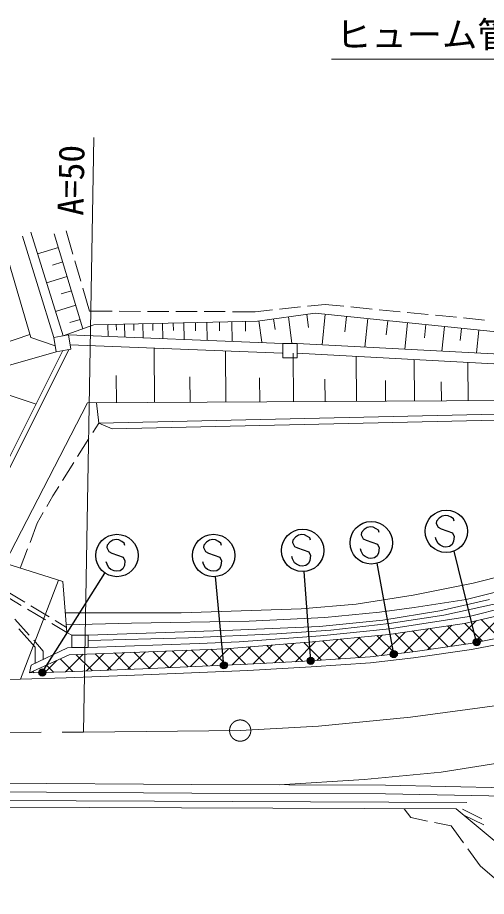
# Model space of a CAD drawing. Units: millimetres, scale not verified. Extents: x 40000 to 680000, y 20000 to 380000.
# Drawn here: x 152804 to 185964, y 265871 to 327946 of the extents above; entities that cross this region are included whole.
import ezdxf
from ezdxf.enums import TextEntityAlignment as Align

# ---------------------------------------------------------------- set-up
doc = ezdxf.new("R2010")
doc.units = ezdxf.units.MM
doc.header["$LTSCALE"] = 1000
doc.header["$PDMODE"] = 32
doc.header["$PDSIZE"] = 500
doc.linetypes.add('CHAIN', pattern=[18.5, 12, -1.5, 3.5, -1.5])
for name, color, linetype, lineweight in [('M-BMK', 2, 'CHAIN', 13), ('M-STR-HTXT', 7, 'Continuous', 13), ('M-STR-STRC', 7, 'Continuous', 25), ('M-WORK', 1, 'Continuous', 13)]:
    doc.layers.add(name, color=color, linetype=linetype, lineweight=lineweight)
doc.styles.add('ＭＳ ゴシック', font='')
doc.styles.get('ＭＳ ゴシック').set_extended_font_data('MS Gothic')

msp = doc.modelspace()

# ---------------------------------------------------------------- hatches: boundary and pattern name
at = {"layer": 'M-WORK'}
h = msp.add_hatch(dxfattribs=at)
h.set_pattern_fill('USER', color=256, style=0, pattern_type=2)
h.set_pattern_definition([(45, (219398, 302517), (-707.107, 707.107), []), (135, (219398, 302517), (-707.107, -707.107), [])])
h.paths.add_polyline_path([(219398, 302517), (221320, 304880), (223525, 307790), (224916, 309974), (225303, 310609), (222629, 310584), (222173, 309850), (219349, 306067), (216605, 302817), (213648, 299806), (208933, 295730), (206029, 293625), (202592, 291707), (197077, 289070), (193135, 287551), (188872, 286193), (184423, 285154), (179068, 284381), (173660, 283848), (167506, 283369), (162072, 283156), (156462, 282946), (153656, 281657), (156223, 281745), (161675, 281958), (169073, 282269), (173537, 282505), (177732, 282788), (180753, 283142), (184840, 283743), (188276, 284395), (191375, 285276), (194381, 286266), (199104, 287929), (202012, 289197), (204950, 290640), (207039, 291939), (210183, 294041), (212467, 295781), (215201, 298250), (217426, 300404)])

# ---------------------------------------------------------------- linework, layer by layer
at = {"layer": 'M-BMK'}
for p, q in [((180594, 278527), (187067, 279407)), ((174080, 277888), (180594, 278527)), ((68465, 277227), (157458, 277477)), ((157458, 277477), (168549, 277585)), ((168549, 277585), (174080, 277888))]:
    msp.add_line(p, q, dxfattribs=at)
msp.add_circle((168549, 277585), 750, dxfattribs=at)
at = {"layer": 'M-STR-HTXT'}
msp.add_line((157458, 277477), (158200, 319471), dxfattribs=at)
msp.add_lwpolyline([(229300, 312518), (205000, 325000), (175000, 325000)], dxfattribs=at)
at = {"layer": 'M-STR-STRC'}
for p, q in [((182436, 292388), (182413, 292217)), ((182629, 292596), (182436, 292388)), ((182825, 292735), (182629, 292596)), ((183074, 292786), (182825, 292735)), ((183248, 292761), (183074, 292786)), ((183465, 292653), (183248, 292761)), ((183630, 292541), (183465, 292653)), ((183681, 292374), (183630, 292541)), ((177324, 291787), (177131, 291578)), ((177521, 291926), (177324, 291787)), ((177769, 291976), (177521, 291926)), ((177943, 291952), (177769, 291976)), ((178160, 291844), (177943, 291952)), ((178325, 291732), (178160, 291844)), ((182413, 292217), (182541, 291944)), ((182541, 291944), (182768, 291834)), ((182768, 291834), (183567, 291552)), ((172469, 291247), (172276, 291039)), ((172665, 291387), (172469, 291247)), ((172914, 291437), (172665, 291387)), ((173088, 291413), (172914, 291437)), ((173304, 291304), (173088, 291413)), ((173469, 291193), (173304, 291304)), ((173521, 291025), (173469, 291193)), ((177131, 291578), (177108, 291408)), ((177108, 291408), (177236, 291134)), ((177236, 291134), (177463, 291025)), ((178376, 291565), (178325, 291732)), ((182417, 291055), (182359, 291220)), ((183567, 291552), (183687, 291293)), ((183687, 291293), (183643, 290952)), ((159149, 290679), (159125, 290509)), ((159341, 290887), (159149, 290679)), ((159538, 291027), (159341, 290887)), ((159787, 291077), (159538, 291027)), ((159961, 291053), (159787, 291077)), ((160177, 290945), (159961, 291053)), ((160342, 290833), (160177, 290945)), ((160394, 290666), (160342, 290833)), ((165982, 290679), (165959, 290509)), ((166175, 290887), (165982, 290679)), ((166371, 291027), (166175, 290887)), ((166620, 291077), (166371, 291027)), ((166794, 291053), (166620, 291077)), ((167011, 290945), (166794, 291053)), ((167176, 290833), (167011, 290945)), ((167227, 290666), (167176, 290833)), ((172276, 291039), (172252, 290868)), ((172252, 290868), (172381, 290595)), ((172381, 290595), (172608, 290485)), ((177463, 291025), (178262, 290743)), ((178262, 290743), (178382, 290484)), ((182544, 290789), (182417, 291055)), ((182699, 290678), (182544, 290789)), ((182918, 290566), (182699, 290678)), ((183099, 290541), (182918, 290566)), ((183350, 290584), (183099, 290541)), ((183537, 290728), (183350, 290584)), ((183643, 290952), (183537, 290728)), ((159125, 290509), (159254, 290235)), ((159254, 290235), (159480, 290125)), ((159480, 290125), (160279, 289844)), ((165959, 290509), (166087, 290235)), ((166087, 290235), (166314, 290125)), ((166314, 290125), (167113, 289844)), ((172608, 290485), (173406, 290203)), ((173406, 290203), (173527, 289945)), ((173527, 289945), (173483, 289603)), ((177113, 290246), (177054, 290411)), ((177239, 289979), (177113, 290246)), ((177394, 289869), (177239, 289979)), ((178232, 289919), (178045, 289775)), ((178338, 290143), (178232, 289919)), ((178382, 290484), (178338, 290143)), ((185269, 283825), (183675, 290264)), ((159130, 289347), (159071, 289511)), ((159256, 289080), (159130, 289347)), ((160279, 289844), (160400, 289585)), ((160400, 289585), (160356, 289244)), ((165963, 289347), (165905, 289511)), ((166090, 289080), (165963, 289347)), ((167113, 289844), (167233, 289585)), ((167233, 289585), (167189, 289244)), ((172257, 289706), (172199, 289871)), ((172384, 289440), (172257, 289706)), ((172539, 289330), (172384, 289440)), ((172758, 289217), (172539, 289330)), ((173377, 289380), (173190, 289236)), ((173483, 289603), (173377, 289380)), ((177613, 289757), (177394, 289869)), ((177794, 289732), (177613, 289757)), ((178045, 289775), (177794, 289732)), ((179412, 282985), (178246, 289412)), ((154556, 281688), (158988, 288713)), ((159411, 288970), (159256, 289080)), ((159631, 288858), (159411, 288970)), ((159811, 288833), (159631, 288858)), ((160063, 288876), (159811, 288833)), ((160250, 289020), (160063, 288876)), ((160356, 289244), (160250, 289020)), ((166245, 288970), (166090, 289080)), ((166464, 288858), (166245, 288970)), ((166645, 288833), (166464, 288858)), ((166896, 288876), (166645, 288833)), ((167083, 289020), (166896, 288876)), ((167189, 289244), (167083, 289020)), ((172938, 289192), (172758, 289217)), ((173190, 289236), (172938, 289192)), ((173537, 282505), (173082, 288815)), ((167395, 282198), (166810, 288457))]:
    msp.add_line(p, q, dxfattribs=at)
for centre, radius in [((183123, 291659), 1500), ((172963, 290310), 1500), ((177818, 290849), 1500), ((159836, 289950), 1500), ((166669, 289950), 1500), ((185269, 283825), 250), ((185269, 283825), 200), ((185269, 283825), 150), ((185269, 283825), 100), ((185269, 283825), 50), ((185269, 283825), 20), ((179412, 282985), 250), ((179412, 282985), 200), ((179412, 282985), 150), ((179412, 282985), 100), ((167395, 282198), 250), ((173537, 282505), 250), ((173537, 282505), 200), ((173537, 282505), 150), ((173537, 282505), 100), ((173537, 282505), 50), ((173537, 282505), 20), ((179412, 282985), 50), ((179412, 282985), 20), ((154556, 281688), 250), ((154556, 281688), 200), ((154556, 281688), 150), ((167395, 282198), 200), ((167395, 282198), 150), ((167395, 282198), 100), ((167395, 282198), 50), ((167395, 282198), 20), ((154556, 281688), 100), ((154556, 281688), 50), ((154556, 281688), 20)]:
    msp.add_circle(centre, radius, dxfattribs=at)
for p in [(185269, 283825), (179412, 282985), (167395, 282198), (173537, 282505), (154556, 281688)]:
    msp.add_point(p, dxfattribs=at)
at = {"layer": 'M-WORK'}
for p, q in [((156725, 311245), (156253, 312881)), ((151602, 312665), (153733, 305339)), ((155368, 305347), (153165, 312501)), ((153751, 312794), (156021, 305462)), ((155400, 312668), (157421, 305971)), ((155689, 311711), (154223, 311268)), ((155999, 310684), (155266, 310463)), ((157280, 309323), (156864, 310764)), ((156309, 309658), (154857, 309220)), ((156615, 308642), (155890, 308423)), ((157891, 307207), (157419, 308843)), ((156922, 307626), (155485, 307193)), ((170834, 307296), (169600, 307167)), ((172823, 307505), (171332, 307348)), ((174555, 307686), (173321, 307557)), ((175881, 307556), (174555, 307686)), ((177871, 307361), (176378, 307508)), ((179862, 307166), (178369, 307313)), ((159496, 307201), (157891, 307207)), ((161496, 307194), (159996, 307199)), ((163496, 307188), (161996, 307193)), ((165496, 307181), (163996, 307186)), ((167496, 307174), (165996, 307179)), ((169600, 307167), (167996, 307172)), ((169775, 306503), (173847, 307067)), ((170910, 306660), (171014, 305914)), ((171955, 306805), (172212, 304946)), ((173256, 306985), (173385, 306055)), ((173847, 307067), (190249, 305371)), ((174560, 306993), (174338, 304839)), ((176068, 306837), (175957, 305760)), ((177576, 306681), (177369, 304677)), ((181852, 306971), (180359, 307118)), ((183843, 306776), (182350, 306923)), ((185833, 306581), (184340, 306728)), ((156021, 305462), (158187, 306250)), ((157225, 306620), (156507, 306404)), ((158187, 306250), (169775, 306503)), ((159186, 306272), (159205, 305421)), ((159781, 306285), (159791, 305860)), ((160376, 306298), (160397, 305378)), ((161020, 306312), (161030, 305852)), ((161664, 306326), (161686, 305331)), ((162361, 306341), (162372, 305843)), ((163057, 306356), (163081, 305280)), ((163811, 306373), (163823, 305834)), ((164564, 306389), (164590, 305224)), ((165380, 306407), (165392, 305825)), ((166195, 306425), (166222, 305165)), ((167077, 306444), (167091, 305814)), ((167959, 306463), (167989, 305100)), ((168913, 306484), (168928, 305802)), ((169866, 306515), (170073, 305024)), ((178979, 306536), (178875, 305534)), ((180381, 306391), (180189, 304528)), ((181686, 306256), (181589, 305324)), ((182990, 306121), (182811, 304388)), ((151495, 304824), (153669, 305558)), ((156402, 305529), (155368, 305347)), ((156577, 304530), (156402, 305529)), ((156402, 305529), (171554, 304932)), ((184204, 305996), (184114, 305129)), ((185417, 305870), (185250, 304258)), ((153733, 305339), (155471, 304759)), ((155368, 305347), (155543, 304348)), ((156526, 304823), (171527, 304233)), ((172584, 304932), (171554, 304932)), ((171554, 304932), (171554, 303902)), ((172584, 303902), (172584, 304932)), ((172584, 304932), (202387, 303347)), ((151345, 295133), (156011, 304431)), ((151658, 294977), (156441, 304506)), ((155543, 304348), (152001, 303323)), ((155543, 304348), (156577, 304530)), ((162483, 300754), (162462, 304590)), ((167535, 300782), (167515, 304391)), ((172326, 300809), (172307, 304231)), ((172547, 304233), (202323, 302649)), ((171554, 303902), (172584, 303902)), ((176772, 300834), (176754, 304009)), ((180880, 300857), (180864, 303791)), ((184675, 300878), (184660, 303589)), ((159798, 300739), (159788, 302657)), ((165009, 300768), (164999, 302572)), ((169931, 300796), (169921, 302507)), ((174549, 300821), (174540, 302409)), ((178826, 300845), (178818, 302312)), ((182778, 300867), (182770, 302223)), ((151405, 301550), (154114, 300640)), ((151894, 289399), (157749, 300728)), ((157749, 300728), (212200, 301031)), ((158541, 299308), (158376, 300731)), ((158541, 299308), (186651, 299940)), ((158541, 299308), (158117, 298635)), ((159501, 298909), (158541, 299308)), ((159501, 298909), (186659, 299520)), ((157851, 298212), (157050, 296944)), ((156784, 296521), (155984, 295252)), ((155717, 294829), (155293, 294157)), ((155293, 294157), (154870, 293415)), ((154623, 292980), (154200, 292238)), ((154200, 292238), (153688, 290880)), ((153511, 290412), (152999, 289054)), ((151894, 289399), (155997, 288120)), ((185020, 288006), (190402, 289338)), ((155702, 288212), (153002, 281205)), ((155997, 288120), (156295, 284516)), ((152030, 287422), (153315, 286649)), ((180785, 287153), (185020, 288006)), ((189001, 287972), (184526, 286835)), ((153069, 286427), (151779, 287192)), ((176762, 286514), (180785, 287153)), ((184526, 286835), (180849, 286267)), ((182664, 286033), (186180, 286832)), ((184748, 285634), (190210, 287046)), ((154790, 285408), (153500, 286172)), ((153743, 286391), (155028, 285617)), ((164374, 285901), (172872, 286194)), ((172872, 286194), (176762, 286514)), ((180849, 286267), (178398, 285947)), ((182949, 285743), (187425, 286720)), ((184423, 285154), (188872, 286193)), ((156180, 285900), (164374, 285901)), ((174544, 285574), (169181, 285308)), ((178398, 285947), (174544, 285574)), ((178641, 285394), (182664, 286033)), ((179095, 285139), (182949, 285743)), ((179101, 284782), (184748, 285634)), ((152616, 285455), (153614, 284335)), ((156295, 284516), (155220, 285153)), ((155457, 285359), (156266, 284873)), ((160869, 285166), (156250, 285055)), ((169181, 285308), (160869, 285166)), ((168038, 284688), (174152, 284928)), ((174152, 284928), (178641, 285394)), ((174957, 284677), (179095, 285139)), ((179068, 284381), (184423, 285154)), ((154059, 283474), (152894, 284765)), ((156295, 284516), (156644, 284316)), ((157792, 284316), (156644, 284316)), ((156644, 284316), (156644, 283451)), ((157792, 284316), (168038, 284688)), ((157792, 283451), (157792, 284316)), ((164905, 284145), (171139, 284429)), ((171139, 284429), (174957, 284677)), ((173660, 283848), (179068, 284381)), ((174225, 284276), (179101, 284782)), ((184840, 283743), (188276, 284395)), ((153946, 283962), (154625, 283200)), ((157792, 283949), (164905, 284145)), ((157792, 283451), (165647, 283740)), ((165647, 283740), (168471, 283849)), ((167506, 283369), (173660, 283848)), ((168471, 283849), (174225, 284276)), ((180753, 283142), (184840, 283743)), ((184912, 283319), (188375, 283976)), ((156329, 283420), (153771, 282201)), ((154061, 282339), (154059, 283474)), ((154625, 283200), (154626, 282608)), ((156644, 283451), (156329, 283420)), ((156462, 282946), (162072, 283156)), ((156644, 283451), (157792, 283451)), ((162072, 283156), (167506, 283369)), ((177732, 282788), (180753, 283142)), ((180809, 282715), (184912, 283319)), ((153656, 281657), (156462, 282946)), ((169073, 282269), (173537, 282505)), ((173537, 282505), (177732, 282788)), ((177772, 282360), (180809, 282715)), ((153771, 282201), (153656, 281657)), ((156223, 281745), (161675, 281958)), ((161675, 281958), (169073, 282269)), ((161693, 281528), (169093, 281839)), ((169093, 281839), (173563, 282076)), ((173563, 282076), (177772, 282360)), ((153002, 281205), (149095, 281106)), ((153002, 281205), (156238, 281315)), ((153656, 281657), (156223, 281745)), ((156238, 281315), (161693, 281528)), ((182769, 274642), (188115, 275513)), ((177316, 274127), (182769, 274642)), ((147852, 273886), (165135, 273767)), ((165135, 273767), (178826, 273727)), ((171295, 273749), (177316, 274127)), ((147848, 273286), (165132, 273167)), ((165132, 273167), (178819, 273127)), ((178826, 273727), (189852, 273492)), ((149675, 272658), (184585, 272502)), ((178819, 273127), (189839, 272892)), ((183812, 272049), (149907, 272186)), ((180150, 272064), (180612, 271436)), ((183812, 272049), (191835, 265403)), ((185650, 271344), (184280, 272042)), ((180612, 271436), (181800, 271196)), ((184323, 271626), (185785, 270919)), ((182290, 271097), (183477, 270856)), ((183477, 270856), (184351, 269645)), ((184644, 269239), (185518, 268028)), ((185518, 268028), (186535, 267169))]:
    msp.add_line(p, q, dxfattribs=at)

# ---------------------------------------------------------------- texts
at = {"layer": 'M-STR-HTXT', "style": 'ＭＳ ゴシック'}
msp.add_text('ヒューム管 φ1350 L=26.0', height=1833, dxfattribs=at).set_placement((190000, 326750), align=Align.MIDDLE_CENTER)
msp.add_text('A=50', height=1833, rotation=88.989, dxfattribs=at).set_placement((156585, 316458), align=Align.MIDDLE_CENTER)

doc.saveas('drawing.dxf')
